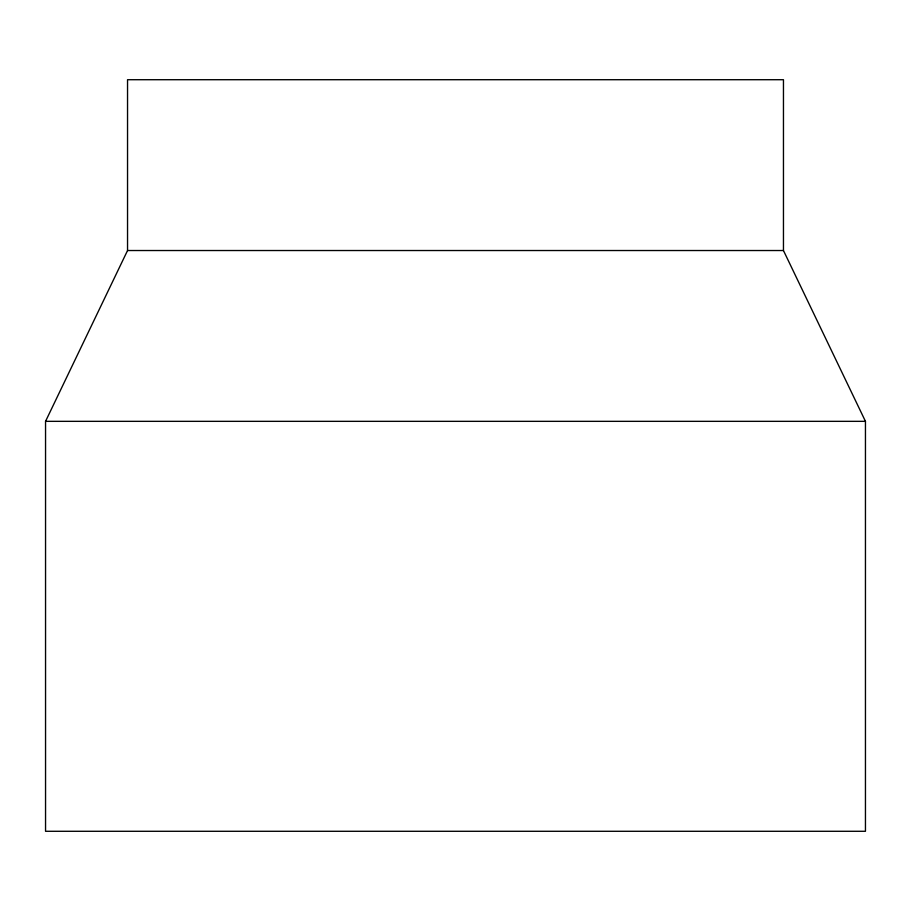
<?xml version="1.0" encoding="UTF-8"?>
<svg xmlns="http://www.w3.org/2000/svg" width="911" height="911" viewBox="0 0 911 911"><rect width="100%" height="100%" fill="white"/><g stroke="black" fill="none" stroke-linecap="round" stroke-linejoin="round"><path stroke-width="1.37" d="M45.55 421.337L127.54 250.525L127.54 79.712L783.46 79.712L783.46 250.525L865.45 421.337L865.45 831.287L45.55 831.287L45.55 421.337L865.45 421.337M127.54 250.525L783.46 250.525"/></g></svg>
